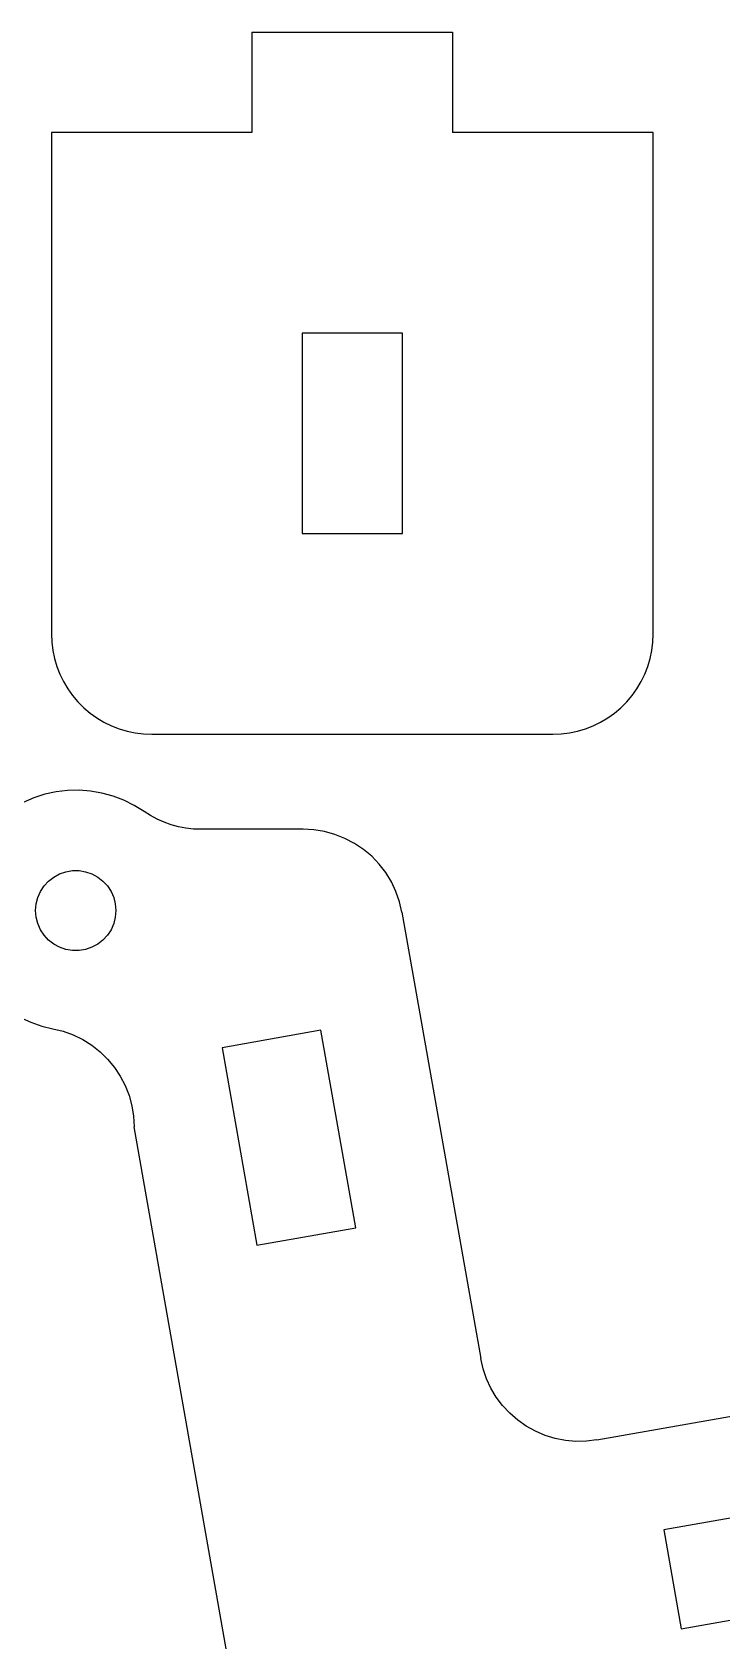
# Model space of a CAD drawing. Header units: millimetres. Extents: x -3928 to -434, y -548 to 1409.
# Drawn here: x -1841.9 to -1807.5, y 623 to 703.3 of the extents above; entities that cross this region are included whole.
import ezdxf

# ---------------------------------------------------------------- set-up
doc = ezdxf.new("R2010")
doc.units = ezdxf.units.MM
doc.header["$MEASUREMENT"] = 0
doc.layers.add('layer 1', color=7, linetype='Continuous')

msp = doc.modelspace()

# ---------------------------------------------------------------- linework, layer by layer
at = {"layer": 'layer 1', "color": 1, "lineweight": 25}
for points in [[(-1830.9224, 703.2731), (-1830.9224, 703.2731), (-1820.9222, 703.2731), (-1820.9222, 703.2731)], [(-1830.9224, 703.2731), (-1830.9224, 703.2731), (-1830.9224, 698.2732), (-1830.9224, 698.2732)], [(-1820.9222, 703.2731), (-1820.9222, 703.2731), (-1820.9222, 698.2732), (-1820.9222, 698.2732)], [(-1840.9223, 698.2732), (-1840.9223, 698.2732), (-1840.9223, 673.2732), (-1840.9223, 673.2732)], [(-1830.9224, 698.2732), (-1830.9224, 698.2732), (-1840.9223, 698.2732), (-1840.9223, 698.2732)], [(-1810.9224, 698.2732), (-1810.9224, 698.2732), (-1820.9222, 698.2732), (-1820.9222, 698.2732)], [(-1810.9224, 673.2732), (-1810.9224, 673.2732), (-1810.9224, 698.2732), (-1810.9224, 698.2732)], [(-1828.4223, 688.2733), (-1828.4223, 688.2733), (-1828.4223, 678.2731), (-1828.4223, 678.2731)], [(-1823.4224, 688.2733), (-1823.4224, 688.2733), (-1828.4223, 688.2733), (-1828.4223, 688.2733)], [(-1823.4224, 678.2731), (-1823.4224, 678.2731), (-1823.4224, 688.2733), (-1823.4224, 688.2733)], [(-1828.4223, 678.2731), (-1828.4223, 678.2731), (-1823.4224, 678.2731), (-1823.4224, 678.2731)], [(-1835.9223, 668.2733), (-1835.9223, 668.2733), (-1815.9223, 668.2733), (-1815.9223, 668.2733)], [(-1828.3712, 663.531), (-1828.3712, 663.531), (-1833.46, 663.531), (-1833.46, 663.531)], [(-1823.4471, 659.3993), (-1823.4471, 659.3993), (-1819.5228, 637.1436), (-1819.5228, 637.1436)], [(-1827.4857, 653.5093), (-1827.4857, 653.5093), (-1832.4098, 652.6411), (-1832.4098, 652.6411)], [(-1825.7493, 643.6612), (-1825.7493, 643.6612), (-1827.4857, 653.5093), (-1827.4857, 653.5093)], [(-1832.4098, 652.6411), (-1832.4098, 652.6411), (-1830.6734, 642.793), (-1830.6734, 642.793)], [(-1832.2009, 622.6628), (-1832.2009, 622.6628), (-1836.7913, 648.6967), (-1836.7913, 648.6967)], [(-1830.6734, 642.793), (-1830.6734, 642.793), (-1825.7493, 643.6612), (-1825.7493, 643.6612)], [(-1813.7305, 633.0877), (-1813.7305, 633.0877), (-1797.6598, 635.9216), (-1797.6598, 635.9216)], [(-1800.5522, 630.3343), (-1800.5522, 630.3343), (-1810.4003, 628.5979), (-1810.4003, 628.5979)], [(-1810.4003, 628.5979), (-1810.4003, 628.5979), (-1809.5321, 623.6739), (-1809.5321, 623.6739)], [(-1809.5321, 623.6739), (-1809.5321, 623.6739), (-1799.684, 625.4102), (-1799.684, 625.4102)]]:
    msp.add_open_spline(points, degree=3, dxfattribs=at)
for points, knots in [([(-1840.9223, 673.2732), (-1840.9223, 673.2732), (-1840.9053, 672.8605), (-1840.9053, 672.8605), (-1840.9053, 672.8605), (-1840.9053, 672.8605), (-1840.8542, 672.4502), (-1840.8542, 672.4502), (-1840.8542, 672.4502), (-1840.8542, 672.4502), (-1840.7692, 672.0459), (-1840.7692, 672.0459), (-1840.7692, 672.0459), (-1840.7692, 672.0459), (-1840.6513, 671.6497), (-1840.6513, 671.6497), (-1840.6513, 671.6497), (-1840.6513, 671.6497), (-1840.501, 671.2648), (-1840.501, 671.2648), (-1840.501, 671.2648), (-1840.501, 671.2648), (-1840.3197, 670.8934), (-1840.3197, 670.8934), (-1840.3197, 670.8934), (-1840.3197, 670.8934), (-1840.1081, 670.5385), (-1840.1081, 670.5385), (-1840.1081, 670.5385), (-1840.1081, 670.5385), (-1839.8678, 670.2023), (-1839.8678, 670.2023), (-1839.8678, 670.2023), (-1839.8678, 670.2023), (-1839.6008, 669.8869), (-1839.6008, 669.8869), (-1839.6008, 669.8869), (-1839.6008, 669.8869), (-1839.3087, 669.5944), (-1839.3087, 669.5944), (-1839.3087, 669.5944), (-1839.3087, 669.5944), (-1838.9933, 669.3274), (-1838.9933, 669.3274), (-1838.9933, 669.3274), (-1838.9933, 669.3274), (-1838.6571, 669.0875), (-1838.6571, 669.0875), (-1838.6571, 669.0875), (-1838.6571, 669.0875), (-1838.3022, 668.8758), (-1838.3022, 668.8758), (-1838.3022, 668.8758), (-1838.3022, 668.8758), (-1837.9307, 668.6945), (-1837.9307, 668.6945), (-1837.9307, 668.6945), (-1837.9307, 668.6945), (-1837.5458, 668.5442), (-1837.5458, 668.5442), (-1837.5458, 668.5442), (-1837.5458, 668.5442), (-1837.1497, 668.426), (-1837.1497, 668.426), (-1837.1497, 668.426), (-1837.1497, 668.426), (-1836.7454, 668.3414), (-1836.7454, 668.3414), (-1836.7454, 668.3414), (-1836.7454, 668.3414), (-1836.3351, 668.2902), (-1836.3351, 668.2902), (-1836.3351, 668.2902), (-1836.3351, 668.2902), (-1835.9223, 668.2733), (-1835.9223, 668.2733)], [0, 0, 0, 0, 0.05, 0.05, 0.05, 0.05, 0.1, 0.1, 0.1, 0.1, 0.15, 0.15, 0.15, 0.15, 0.2, 0.2, 0.2, 0.2, 0.25, 0.25, 0.25, 0.25, 0.3, 0.3, 0.3, 0.3, 0.35, 0.35, 0.35, 0.35, 0.4, 0.4, 0.4, 0.4, 0.45, 0.45, 0.45, 0.45, 0.5, 0.5, 0.5, 0.5, 0.55, 0.55, 0.55, 0.55, 0.6, 0.6, 0.6, 0.6, 0.65, 0.65, 0.65, 0.65, 0.7, 0.7, 0.7, 0.7, 0.75, 0.75, 0.75, 0.75, 0.8, 0.8, 0.8, 0.8, 0.85, 0.85, 0.85, 0.85, 0.9, 0.9, 0.9, 0.9, 1, 1, 1, 1]), ([(-1815.9223, 668.2733), (-1815.9223, 668.2733), (-1815.5092, 668.2902), (-1815.5092, 668.2902), (-1815.5092, 668.2902), (-1815.5092, 668.2902), (-1815.0993, 668.3414), (-1815.0993, 668.3414), (-1815.0993, 668.3414), (-1815.0993, 668.3414), (-1814.695, 668.426), (-1814.695, 668.426), (-1814.695, 668.426), (-1814.695, 668.426), (-1814.2988, 668.5442), (-1814.2988, 668.5442), (-1814.2988, 668.5442), (-1814.2988, 668.5442), (-1813.914, 668.6945), (-1813.914, 668.6945), (-1813.914, 668.6945), (-1813.914, 668.6945), (-1813.5425, 668.8758), (-1813.5425, 668.8758), (-1813.5425, 668.8758), (-1813.5425, 668.8758), (-1813.1876, 669.0875), (-1813.1876, 669.0875), (-1813.1876, 669.0875), (-1813.1876, 669.0875), (-1812.851, 669.3274), (-1812.851, 669.3274), (-1812.851, 669.3274), (-1812.851, 669.3274), (-1812.536, 669.5944), (-1812.536, 669.5944), (-1812.536, 669.5944), (-1812.536, 669.5944), (-1812.2435, 669.8869), (-1812.2435, 669.8869), (-1812.2435, 669.8869), (-1812.2435, 669.8869), (-1811.9765, 670.2023), (-1811.9765, 670.2023), (-1811.9765, 670.2023), (-1811.9765, 670.2023), (-1811.7366, 670.5385), (-1811.7366, 670.5385), (-1811.7366, 670.5385), (-1811.7366, 670.5385), (-1811.5249, 670.8934), (-1811.5249, 670.8934), (-1811.5249, 670.8934), (-1811.5249, 670.8934), (-1811.3433, 671.2648), (-1811.3433, 671.2648), (-1811.3433, 671.2648), (-1811.3433, 671.2648), (-1811.1933, 671.6497), (-1811.1933, 671.6497), (-1811.1933, 671.6497), (-1811.1933, 671.6497), (-1811.0751, 672.0459), (-1811.0751, 672.0459), (-1811.0751, 672.0459), (-1811.0751, 672.0459), (-1810.9905, 672.4502), (-1810.9905, 672.4502), (-1810.9905, 672.4502), (-1810.9905, 672.4502), (-1810.9393, 672.8605), (-1810.9393, 672.8605), (-1810.9393, 672.8605), (-1810.9393, 672.8605), (-1810.9224, 673.2732), (-1810.9224, 673.2732)], [0, 0, 0, 0, 0.05, 0.05, 0.05, 0.05, 0.1, 0.1, 0.1, 0.1, 0.15, 0.15, 0.15, 0.15, 0.2, 0.2, 0.2, 0.2, 0.25, 0.25, 0.25, 0.25, 0.3, 0.3, 0.3, 0.3, 0.35, 0.35, 0.35, 0.35, 0.4, 0.4, 0.4, 0.4, 0.45, 0.45, 0.45, 0.45, 0.5, 0.5, 0.5, 0.5, 0.55, 0.55, 0.55, 0.55, 0.6, 0.6, 0.6, 0.6, 0.65, 0.65, 0.65, 0.65, 0.7, 0.7, 0.7, 0.7, 0.75, 0.75, 0.75, 0.75, 0.8, 0.8, 0.8, 0.8, 0.85, 0.85, 0.85, 0.85, 0.9, 0.9, 0.9, 0.9, 1, 1, 1, 1]), ([(-1836.2999, 664.4158), (-1836.2999, 664.4158), (-1836.7892, 664.7199), (-1836.7892, 664.7199), (-1836.7892, 664.7199), (-1836.7892, 664.7199), (-1837.3056, 664.976), (-1837.3056, 664.976), (-1837.3056, 664.976), (-1837.3056, 664.976), (-1837.8443, 665.181), (-1837.8443, 665.181), (-1837.8443, 665.181), (-1837.8443, 665.181), (-1838.3999, 665.3334), (-1838.3999, 665.3334), (-1838.3999, 665.3334), (-1838.3999, 665.3334), (-1838.9679, 665.4318), (-1838.9679, 665.4318), (-1838.9679, 665.4318), (-1838.9679, 665.4318), (-1839.5426, 665.4755), (-1839.5426, 665.4755), (-1839.5426, 665.4755), (-1839.5426, 665.4755), (-1840.1187, 665.4636), (-1840.1187, 665.4636), (-1840.1187, 665.4636), (-1840.1187, 665.4636), (-1840.6909, 665.3965), (-1840.6909, 665.3965), (-1840.6909, 665.3965), (-1840.6909, 665.3965), (-1841.2543, 665.2752), (-1841.2543, 665.2752), (-1841.2543, 665.2752), (-1841.2543, 665.2752), (-1841.8032, 665.0998), (-1841.8032, 665.0998), (-1841.8032, 665.0998), (-1841.8032, 665.0998), (-1842.3331, 664.873), (-1842.3331, 664.873), (-1842.3331, 664.873), (-1842.3331, 664.873), (-1842.8386, 664.5961), (-1842.8386, 664.5961), (-1842.8386, 664.5961), (-1842.8386, 664.5961), (-1843.3152, 664.2722), (-1843.3152, 664.2722), (-1843.3152, 664.2722), (-1843.3152, 664.2722), (-1843.7583, 663.9039), (-1843.7583, 663.9039), (-1843.7583, 663.9039), (-1843.7583, 663.9039), (-1844.1643, 663.4951), (-1844.1643, 663.4951), (-1844.1643, 663.4951), (-1844.1643, 663.4951), (-1844.5291, 663.0491), (-1844.5291, 663.0491), (-1844.5291, 663.0491), (-1844.5291, 663.0491), (-1844.8498, 662.5701), (-1844.8498, 662.5701), (-1844.8498, 662.5701), (-1844.8498, 662.5701), (-1845.1225, 662.0624), (-1845.1225, 662.0624), (-1845.1225, 662.0624), (-1845.1225, 662.0624), (-1845.3454, 661.5311), (-1845.3454, 661.5311), (-1845.3454, 661.5311), (-1845.3454, 661.5311), (-1845.5165, 660.9808), (-1845.5165, 660.9808), (-1845.5165, 660.9808), (-1845.5165, 660.9808), (-1845.634, 660.4164), (-1845.634, 660.4164), (-1845.634, 660.4164), (-1845.634, 660.4164), (-1845.6968, 659.8438), (-1845.6968, 659.8438), (-1845.6968, 659.8438), (-1845.6968, 659.8438), (-1845.7042, 659.2674), (-1845.7042, 659.2674), (-1845.7042, 659.2674), (-1845.7042, 659.2674), (-1845.6562, 658.693), (-1845.6562, 658.693), (-1845.6562, 658.693), (-1845.6562, 658.693), (-1845.5536, 658.1261), (-1845.5536, 658.1261), (-1845.5536, 658.1261), (-1845.5536, 658.1261), (-1845.3969, 657.5716), (-1845.3969, 657.5716), (-1845.3969, 657.5716), (-1845.3969, 657.5716), (-1845.1877, 657.0346), (-1845.1877, 657.0346), (-1845.1877, 657.0346), (-1845.1877, 657.0346), (-1844.9281, 656.5199), (-1844.9281, 656.5199), (-1844.9281, 656.5199), (-1844.9281, 656.5199), (-1844.6205, 656.0327), (-1844.6205, 656.0327), (-1844.6205, 656.0327), (-1844.6205, 656.0327), (-1844.2673, 655.5773), (-1844.2673, 655.5773), (-1844.2673, 655.5773), (-1844.2673, 655.5773), (-1843.8719, 655.1579), (-1843.8719, 655.1579), (-1843.8719, 655.1579), (-1843.8719, 655.1579), (-1843.4383, 654.7786), (-1843.4383, 654.7786), (-1843.4383, 654.7786), (-1843.4383, 654.7786), (-1842.9702, 654.4421), (-1842.9702, 654.4421), (-1842.9702, 654.4421), (-1842.9702, 654.4421), (-1842.4721, 654.1524), (-1842.4721, 654.1524), (-1842.4721, 654.1524), (-1842.4721, 654.1524), (-1841.9485, 653.9118), (-1841.9485, 653.9118), (-1841.9485, 653.9118), (-1841.9485, 653.9118), (-1841.4042, 653.7224), (-1841.4042, 653.7224), (-1841.4042, 653.7224), (-1841.4042, 653.7224), (-1840.8443, 653.5862), (-1840.8443, 653.5862)], [0, 0, 0, 0, 0.0263158, 0.0263158, 0.0263158, 0.0263158, 0.0526316, 0.0526316, 0.0526316, 0.0526316, 0.0789474, 0.0789474, 0.0789474, 0.0789474, 0.1052632, 0.1052632, 0.1052632, 0.1052632, 0.1315789, 0.1315789, 0.1315789, 0.1315789, 0.1578947, 0.1578947, 0.1578947, 0.1578947, 0.1842105, 0.1842105, 0.1842105, 0.1842105, 0.2105263, 0.2105263, 0.2105263, 0.2105263, 0.2368421, 0.2368421, 0.2368421, 0.2368421, 0.2631579, 0.2631579, 0.2631579, 0.2631579, 0.2894737, 0.2894737, 0.2894737, 0.2894737, 0.3157895, 0.3157895, 0.3157895, 0.3157895, 0.3421053, 0.3421053, 0.3421053, 0.3421053, 0.3684211, 0.3684211, 0.3684211, 0.3684211, 0.3947368, 0.3947368, 0.3947368, 0.3947368, 0.4210526, 0.4210526, 0.4210526, 0.4210526, 0.4473684, 0.4473684, 0.4473684, 0.4473684, 0.4736842, 0.4736842, 0.4736842, 0.4736842, 0.5, 0.5, 0.5, 0.5, 0.5263158, 0.5263158, 0.5263158, 0.5263158, 0.5526316, 0.5526316, 0.5526316, 0.5526316, 0.5789474, 0.5789474, 0.5789474, 0.5789474, 0.6052632, 0.6052632, 0.6052632, 0.6052632, 0.6315789, 0.6315789, 0.6315789, 0.6315789, 0.6578947, 0.6578947, 0.6578947, 0.6578947, 0.6842105, 0.6842105, 0.6842105, 0.6842105, 0.7105263, 0.7105263, 0.7105263, 0.7105263, 0.7368421, 0.7368421, 0.7368421, 0.7368421, 0.7631579, 0.7631579, 0.7631579, 0.7631579, 0.7894737, 0.7894737, 0.7894737, 0.7894737, 0.8157895, 0.8157895, 0.8157895, 0.8157895, 0.8421053, 0.8421053, 0.8421053, 0.8421053, 0.8684211, 0.8684211, 0.8684211, 0.8684211, 0.8947368, 0.8947368, 0.8947368, 0.8947368, 0.9210526, 0.9210526, 0.9210526, 0.9210526, 0.9473684, 0.9473684, 0.9473684, 0.9473684, 1, 1, 1, 1]), ([(-1833.46, 663.531), (-1833.46, 663.531), (-1833.8371, 663.5451), (-1833.8371, 663.5451), (-1833.8371, 663.5451), (-1833.8371, 663.5451), (-1834.2121, 663.5878), (-1834.2121, 663.5878), (-1834.2121, 663.5878), (-1834.2121, 663.5878), (-1834.5829, 663.6587), (-1834.5829, 663.6587), (-1834.5829, 663.6587), (-1834.5829, 663.6587), (-1834.9473, 663.7575), (-1834.9473, 663.7575), (-1834.9473, 663.7575), (-1834.9473, 663.7575), (-1835.3029, 663.8831), (-1835.3029, 663.8831), (-1835.3029, 663.8831), (-1835.3029, 663.8831), (-1835.6483, 664.0355), (-1835.6483, 664.0355), (-1835.6483, 664.0355), (-1835.6483, 664.0355), (-1835.9813, 664.2133), (-1835.9813, 664.2133), (-1835.9813, 664.2133), (-1835.9813, 664.2133), (-1836.2999, 664.4158), (-1836.2999, 664.4158)], [0, 0, 0, 0, 0.1111111, 0.1111111, 0.1111111, 0.1111111, 0.2222222, 0.2222222, 0.2222222, 0.2222222, 0.3333333, 0.3333333, 0.3333333, 0.3333333, 0.4444444, 0.4444444, 0.4444444, 0.4444444, 0.5555556, 0.5555556, 0.5555556, 0.5555556, 0.6666667, 0.6666667, 0.6666667, 0.6666667, 0.7777778, 0.7777778, 0.7777778, 0.7777778, 1, 1, 1, 1]), ([(-1823.4471, 659.3993), (-1823.4471, 659.3993), (-1823.5685, 659.9221), (-1823.5685, 659.9221), (-1823.5685, 659.9221), (-1823.5685, 659.9221), (-1823.7456, 660.4291), (-1823.7456, 660.4291), (-1823.7456, 660.4291), (-1823.7456, 660.4291), (-1823.9756, 660.9138), (-1823.9756, 660.9138), (-1823.9756, 660.9138), (-1823.9756, 660.9138), (-1824.2564, 661.3713), (-1824.2564, 661.3713), (-1824.2564, 661.3713), (-1824.2564, 661.3713), (-1824.5845, 661.7961), (-1824.5845, 661.7961), (-1824.5845, 661.7961), (-1824.5845, 661.7961), (-1824.9563, 662.1831), (-1824.9563, 662.1831), (-1824.9563, 662.1831), (-1824.9563, 662.1831), (-1825.3676, 662.5281), (-1825.3676, 662.5281), (-1825.3676, 662.5281), (-1825.3676, 662.5281), (-1825.8132, 662.8272), (-1825.8132, 662.8272), (-1825.8132, 662.8272), (-1825.8132, 662.8272), (-1826.2887, 663.0767), (-1826.2887, 663.0767), (-1826.2887, 663.0767), (-1826.2887, 663.0767), (-1826.7879, 663.2739), (-1826.7879, 663.2739), (-1826.7879, 663.2739), (-1826.7879, 663.2739), (-1827.3054, 663.416), (-1827.3054, 663.416), (-1827.3054, 663.416), (-1827.3054, 663.416), (-1827.8353, 663.5021), (-1827.8353, 663.5021), (-1827.8353, 663.5021), (-1827.8353, 663.5021), (-1828.3712, 663.531), (-1828.3712, 663.531)], [0, 0, 0, 0, 0.0714286, 0.0714286, 0.0714286, 0.0714286, 0.1428571, 0.1428571, 0.1428571, 0.1428571, 0.2142857, 0.2142857, 0.2142857, 0.2142857, 0.2857143, 0.2857143, 0.2857143, 0.2857143, 0.3571429, 0.3571429, 0.3571429, 0.3571429, 0.4285714, 0.4285714, 0.4285714, 0.4285714, 0.5, 0.5, 0.5, 0.5, 0.5714286, 0.5714286, 0.5714286, 0.5714286, 0.6428571, 0.6428571, 0.6428571, 0.6428571, 0.7142857, 0.7142857, 0.7142857, 0.7142857, 0.7857143, 0.7857143, 0.7857143, 0.7857143, 0.8571429, 0.8571429, 0.8571429, 0.8571429, 1, 1, 1, 1]), ([(-1837.7078, 659.4776), (-1837.7078, 659.4776), (-1837.735, 659.8068), (-1837.735, 659.8068), (-1837.735, 659.8068), (-1837.735, 659.8068), (-1837.8161, 660.1271), (-1837.8161, 660.1271), (-1837.8161, 660.1271), (-1837.8161, 660.1271), (-1837.9487, 660.4298), (-1837.9487, 660.4298), (-1837.9487, 660.4298), (-1837.9487, 660.4298), (-1838.1297, 660.706), (-1838.1297, 660.706), (-1838.1297, 660.706), (-1838.1297, 660.706), (-1838.3534, 660.9491), (-1838.3534, 660.9491), (-1838.3534, 660.9491), (-1838.3534, 660.9491), (-1838.6141, 661.1519), (-1838.6141, 661.1519), (-1838.6141, 661.1519), (-1838.6141, 661.1519), (-1838.9044, 661.3092), (-1838.9044, 661.3092), (-1838.9044, 661.3092), (-1838.9044, 661.3092), (-1839.217, 661.4165), (-1839.217, 661.4165), (-1839.217, 661.4165), (-1839.217, 661.4165), (-1839.5426, 661.4708), (-1839.5426, 661.4708), (-1839.5426, 661.4708), (-1839.5426, 661.4708), (-1839.8731, 661.4708), (-1839.8731, 661.4708), (-1839.8731, 661.4708), (-1839.8731, 661.4708), (-1840.1988, 661.4165), (-1840.1988, 661.4165), (-1840.1988, 661.4165), (-1840.1988, 661.4165), (-1840.5113, 661.3092), (-1840.5113, 661.3092), (-1840.5113, 661.3092), (-1840.5113, 661.3092), (-1840.8017, 661.1519), (-1840.8017, 661.1519), (-1840.8017, 661.1519), (-1840.8017, 661.1519), (-1841.0624, 660.9491), (-1841.0624, 660.9491), (-1841.0624, 660.9491), (-1841.0624, 660.9491), (-1841.286, 660.706), (-1841.286, 660.706), (-1841.286, 660.706), (-1841.286, 660.706), (-1841.4666, 660.4298), (-1841.4666, 660.4298), (-1841.4666, 660.4298), (-1841.4666, 660.4298), (-1841.5993, 660.1271), (-1841.5993, 660.1271), (-1841.5993, 660.1271), (-1841.5993, 660.1271), (-1841.6804, 659.8068), (-1841.6804, 659.8068), (-1841.6804, 659.8068), (-1841.6804, 659.8068), (-1841.7079, 659.4776), (-1841.7079, 659.4776), (-1841.7079, 659.4776), (-1841.7079, 659.4776), (-1841.6804, 659.1485), (-1841.6804, 659.1485), (-1841.6804, 659.1485), (-1841.6804, 659.1485), (-1841.5993, 658.8282), (-1841.5993, 658.8282), (-1841.5993, 658.8282), (-1841.5993, 658.8282), (-1841.4666, 658.5258), (-1841.4666, 658.5258), (-1841.4666, 658.5258), (-1841.4666, 658.5258), (-1841.286, 658.2492), (-1841.286, 658.2492), (-1841.286, 658.2492), (-1841.286, 658.2492), (-1841.0624, 658.0062), (-1841.0624, 658.0062), (-1841.0624, 658.0062), (-1841.0624, 658.0062), (-1840.8017, 657.8033), (-1840.8017, 657.8033), (-1840.8017, 657.8033), (-1840.8017, 657.8033), (-1840.5113, 657.646), (-1840.5113, 657.646), (-1840.5113, 657.646), (-1840.5113, 657.646), (-1840.1988, 657.5388), (-1840.1988, 657.5388), (-1840.1988, 657.5388), (-1840.1988, 657.5388), (-1839.8731, 657.4844), (-1839.8731, 657.4844), (-1839.8731, 657.4844), (-1839.8731, 657.4844), (-1839.5426, 657.4844), (-1839.5426, 657.4844), (-1839.5426, 657.4844), (-1839.5426, 657.4844), (-1839.217, 657.5388), (-1839.217, 657.5388), (-1839.217, 657.5388), (-1839.217, 657.5388), (-1838.9044, 657.646), (-1838.9044, 657.646), (-1838.9044, 657.646), (-1838.9044, 657.646), (-1838.6141, 657.8033), (-1838.6141, 657.8033), (-1838.6141, 657.8033), (-1838.6141, 657.8033), (-1838.3534, 658.0062), (-1838.3534, 658.0062), (-1838.3534, 658.0062), (-1838.3534, 658.0062), (-1838.1297, 658.2492), (-1838.1297, 658.2492), (-1838.1297, 658.2492), (-1838.1297, 658.2492), (-1837.9487, 658.5258), (-1837.9487, 658.5258), (-1837.9487, 658.5258), (-1837.9487, 658.5258), (-1837.8161, 658.8282), (-1837.8161, 658.8282), (-1837.8161, 658.8282), (-1837.8161, 658.8282), (-1837.735, 659.1485), (-1837.735, 659.1485), (-1837.735, 659.1485), (-1837.735, 659.1485), (-1837.7078, 659.4776), (-1837.7078, 659.4776)], [0, 0, 0, 0, 0.025641, 0.025641, 0.025641, 0.025641, 0.0512821, 0.0512821, 0.0512821, 0.0512821, 0.0769231, 0.0769231, 0.0769231, 0.0769231, 0.1025641, 0.1025641, 0.1025641, 0.1025641, 0.1282051, 0.1282051, 0.1282051, 0.1282051, 0.1538462, 0.1538462, 0.1538462, 0.1538462, 0.1794872, 0.1794872, 0.1794872, 0.1794872, 0.2051282, 0.2051282, 0.2051282, 0.2051282, 0.2307692, 0.2307692, 0.2307692, 0.2307692, 0.2564103, 0.2564103, 0.2564103, 0.2564103, 0.2820513, 0.2820513, 0.2820513, 0.2820513, 0.3076923, 0.3076923, 0.3076923, 0.3076923, 0.3333333, 0.3333333, 0.3333333, 0.3333333, 0.3589744, 0.3589744, 0.3589744, 0.3589744, 0.3846154, 0.3846154, 0.3846154, 0.3846154, 0.4102564, 0.4102564, 0.4102564, 0.4102564, 0.4358974, 0.4358974, 0.4358974, 0.4358974, 0.4615385, 0.4615385, 0.4615385, 0.4615385, 0.4871795, 0.4871795, 0.4871795, 0.4871795, 0.5128205, 0.5128205, 0.5128205, 0.5128205, 0.5384615, 0.5384615, 0.5384615, 0.5384615, 0.5641026, 0.5641026, 0.5641026, 0.5641026, 0.5897436, 0.5897436, 0.5897436, 0.5897436, 0.6153846, 0.6153846, 0.6153846, 0.6153846, 0.6410256, 0.6410256, 0.6410256, 0.6410256, 0.6666667, 0.6666667, 0.6666667, 0.6666667, 0.6923077, 0.6923077, 0.6923077, 0.6923077, 0.7179487, 0.7179487, 0.7179487, 0.7179487, 0.7435897, 0.7435897, 0.7435897, 0.7435897, 0.7692308, 0.7692308, 0.7692308, 0.7692308, 0.7948718, 0.7948718, 0.7948718, 0.7948718, 0.8205128, 0.8205128, 0.8205128, 0.8205128, 0.8461538, 0.8461538, 0.8461538, 0.8461538, 0.8717949, 0.8717949, 0.8717949, 0.8717949, 0.8974359, 0.8974359, 0.8974359, 0.8974359, 0.9230769, 0.9230769, 0.9230769, 0.9230769, 0.9487179, 0.9487179, 0.9487179, 0.9487179, 1, 1, 1, 1]), ([(-1840.8443, 653.5862), (-1840.8443, 653.5862), (-1840.3307, 653.4589), (-1840.3307, 653.4589), (-1840.3307, 653.4589), (-1840.3307, 653.4589), (-1839.8336, 653.2776), (-1839.8336, 653.2776), (-1839.8336, 653.2776), (-1839.8336, 653.2776), (-1839.3584, 653.0451), (-1839.3584, 653.0451), (-1839.3584, 653.0451), (-1839.3584, 653.0451), (-1838.9104, 652.7636), (-1838.9104, 652.7636), (-1838.9104, 652.7636), (-1838.9104, 652.7636), (-1838.4948, 652.4362), (-1838.4948, 652.4362), (-1838.4948, 652.4362), (-1838.4948, 652.4362), (-1838.116, 652.0668), (-1838.116, 652.0668), (-1838.116, 652.0668), (-1838.116, 652.0668), (-1837.7783, 651.6594), (-1837.7783, 651.6594), (-1837.7783, 651.6594), (-1837.7783, 651.6594), (-1837.4855, 651.2187), (-1837.4855, 651.2187), (-1837.4855, 651.2187), (-1837.4855, 651.2187), (-1837.2411, 650.7495), (-1837.2411, 650.7495), (-1837.2411, 650.7495), (-1837.2411, 650.7495), (-1837.0477, 650.2571), (-1837.0477, 650.2571), (-1837.0477, 650.2571), (-1837.0477, 650.2571), (-1836.9073, 649.747), (-1836.9073, 649.747), (-1836.9073, 649.747), (-1836.9073, 649.747), (-1836.8216, 649.2248), (-1836.8216, 649.2248), (-1836.8216, 649.2248), (-1836.8216, 649.2248), (-1836.7913, 648.6967), (-1836.7913, 648.6967)], [0, 0, 0, 0, 0.0714286, 0.0714286, 0.0714286, 0.0714286, 0.1428571, 0.1428571, 0.1428571, 0.1428571, 0.2142857, 0.2142857, 0.2142857, 0.2142857, 0.2857143, 0.2857143, 0.2857143, 0.2857143, 0.3571429, 0.3571429, 0.3571429, 0.3571429, 0.4285714, 0.4285714, 0.4285714, 0.4285714, 0.5, 0.5, 0.5, 0.5, 0.5714286, 0.5714286, 0.5714286, 0.5714286, 0.6428571, 0.6428571, 0.6428571, 0.6428571, 0.7142857, 0.7142857, 0.7142857, 0.7142857, 0.7857143, 0.7857143, 0.7857143, 0.7857143, 0.8571429, 0.8571429, 0.8571429, 0.8571429, 1, 1, 1, 1]), ([(-1813.7305, 633.0877), (-1813.7305, 633.0877), (-1814.2502, 633.0239), (-1814.2502, 633.0239), (-1814.2502, 633.0239), (-1814.2502, 633.0239), (-1814.7734, 633.0147), (-1814.7734, 633.0147), (-1814.7734, 633.0147), (-1814.7734, 633.0147), (-1815.2948, 633.0606), (-1815.2948, 633.0606), (-1815.2948, 633.0606), (-1815.2948, 633.0606), (-1815.8084, 633.1604), (-1815.8084, 633.1604), (-1815.8084, 633.1604), (-1815.8084, 633.1604), (-1816.309, 633.3132), (-1816.309, 633.3132), (-1816.309, 633.3132), (-1816.309, 633.3132), (-1816.7905, 633.5178), (-1816.7905, 633.5178), (-1816.7905, 633.5178), (-1816.7905, 633.5178), (-1817.2484, 633.7714), (-1817.2484, 633.7714), (-1817.2484, 633.7714), (-1817.2484, 633.7714), (-1817.6771, 634.0716), (-1817.6771, 634.0716), (-1817.6771, 634.0716), (-1817.6771, 634.0716), (-1818.0722, 634.4149), (-1818.0722, 634.4149), (-1818.0722, 634.4149), (-1818.0722, 634.4149), (-1818.4292, 634.7976), (-1818.4292, 634.7976), (-1818.4292, 634.7976), (-1818.4292, 634.7976), (-1818.7439, 635.2157), (-1818.7439, 635.2157), (-1818.7439, 635.2157), (-1818.7439, 635.2157), (-1819.0134, 635.6644), (-1819.0134, 635.6644), (-1819.0134, 635.6644), (-1819.0134, 635.6644), (-1819.2349, 636.1385), (-1819.2349, 636.1385), (-1819.2349, 636.1385), (-1819.2349, 636.1385), (-1819.405, 636.6335), (-1819.405, 636.6335), (-1819.405, 636.6335), (-1819.405, 636.6335), (-1819.5228, 637.1436), (-1819.5228, 637.1436)], [0, 0, 0, 0, 0.0625, 0.0625, 0.0625, 0.0625, 0.125, 0.125, 0.125, 0.125, 0.1875, 0.1875, 0.1875, 0.1875, 0.25, 0.25, 0.25, 0.25, 0.3125, 0.3125, 0.3125, 0.3125, 0.375, 0.375, 0.375, 0.375, 0.4375, 0.4375, 0.4375, 0.4375, 0.5, 0.5, 0.5, 0.5, 0.5625, 0.5625, 0.5625, 0.5625, 0.625, 0.625, 0.625, 0.625, 0.6875, 0.6875, 0.6875, 0.6875, 0.75, 0.75, 0.75, 0.75, 0.8125, 0.8125, 0.8125, 0.8125, 0.875, 0.875, 0.875, 0.875, 1, 1, 1, 1])]:
    msp.add_open_spline(points, degree=3, knots=knots, dxfattribs=at)

doc.saveas('drawing.dxf')
